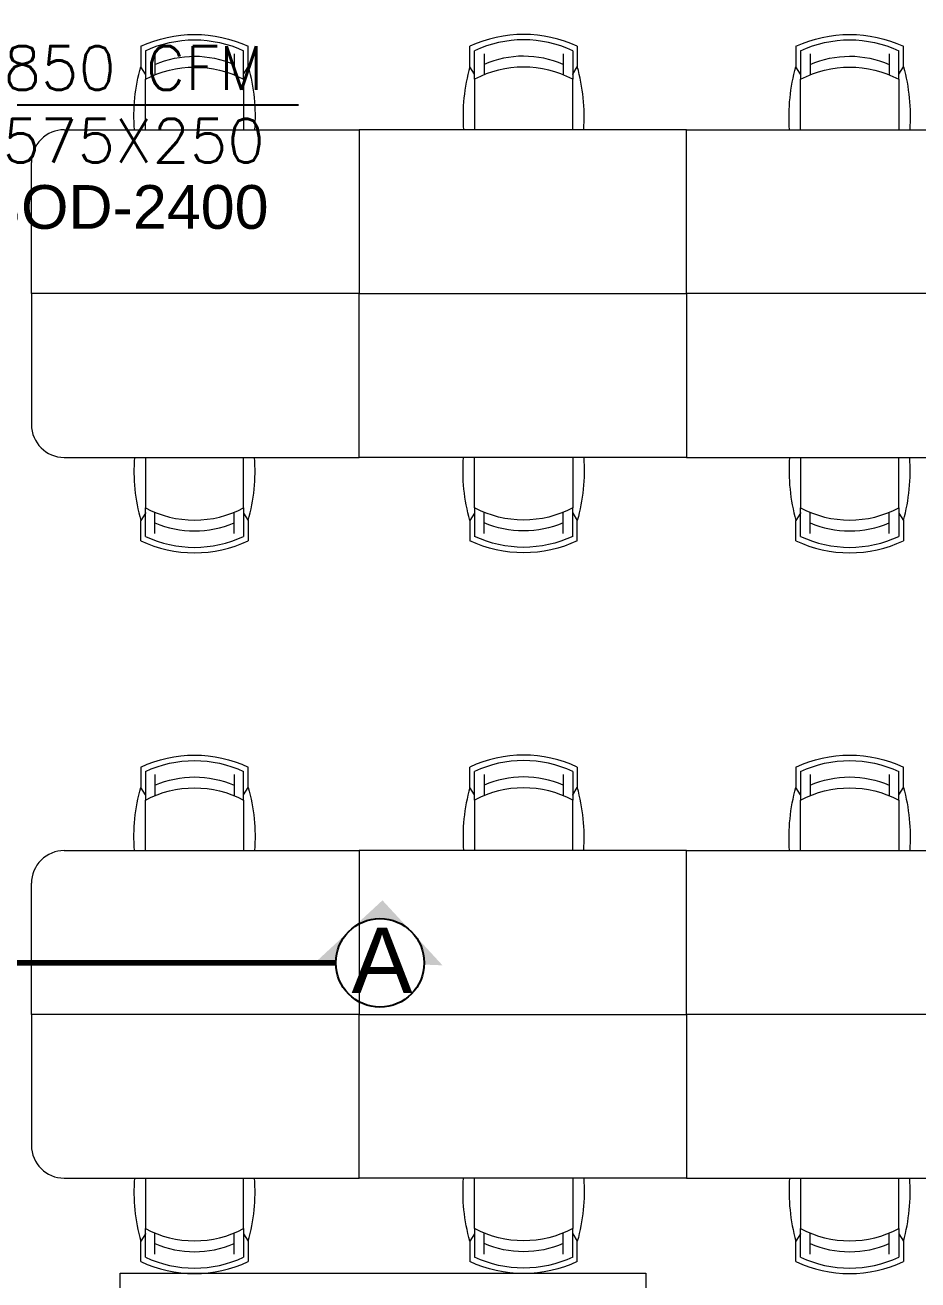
# Model space of a CAD drawing. Header units: millimetres. Extents: x -81374 to 485233, y -39075 to 157313.
# Drawn here: x 41455 to 45543, y -21579 to -15833 of the extents above; entities that cross this region are included whole.
import ezdxf
from ezdxf.enums import TextEntityAlignment as Align

# ---------------------------------------------------------------- set-up
doc = ezdxf.new("R2010")
doc.units = ezdxf.units.MM
doc.linetypes.add('baseJE-1236$0$HIDDEN', pattern=[0.375, 0.25, -0.125])
for name, color, linetype in [('ETA-AC-BWD', 13, 'Continuous'), ('ETA-AC-SLAB OPENING', 3, 'baseJE-1236$0$HIDDEN'), ('M-HVAC-ELEPTICAL DUCT', 6, 'Continuous'), ('M-HVAC-SUPPLY AIR DUCT', 4, 'Continuous'), ('M-HVAC-TEXT', 7, 'Continuous')]:
    doc.layers.add(name, color=color, linetype=linetype)
doc.layers.add('G-IMPT', color=8, linetype='Continuous', lineweight=5)
doc.layers.add('M-HVAC-ADP TAG', color=1, linetype='Continuous', lineweight=15)
doc.styles.add('COREWALL-KEY PLAN$0$str001', font='arial.ttf', dxfattribs={"width": 0.9, "height": 0.117188})
doc.styles.add('R', font='romans.shx')
doc.styles.add('ROMAND', font='romand__.ttf')
doc.styles.get("Standard").update_dxf_attribs({"font": 'arial.ttf'})
doc.dimstyles.new('Vayucon', dxfattribs={"dimtxt": 200, "dimasz": 150, "dimexe": 0, "dimexo": 0, "dimgap": 9e-05, "dimtad": 1, "dimdec": 0, "dimrnd": 5, "dimzin": 0, "dimdsep": 46, "dimtxsty": 'ROMAND', "dimcen": 90, "dimclre": 99, "dimclrt": 7, "dimadec": 0, "dimazin": 0, "dimtfac": 1, "dimtdec": 0, "dimtofl": 0, "dimtmove": 1, "dimatfit": 3, "dimfxl": 1, "dimtolj": 1, "dimtzin": 0, "dimarcsym": 0})

# ---------------------------------------------------------------- blocks, each defined once
blk = doc.blocks.new('floor plan 1')
at = {"layer": 'G-IMPT', "color": 8, "ltscale": 500}
for p, q in [((12694.5, -17673.7), (12694.5, -17580.6)), ((12715.7, -17731.6), (12715.7, -17600.9)), ((13165.4, -17600.9), (13165.4, -17731.6)), ((13186.5, -17580.6), (13186.5, -17673.7)), ((14187.5, -17580.6), (14187.5, -17673.7)), ((14208.7, -17600.9), (14208.7, -17731.6)), ((14658.4, -17731.6), (14658.4, -17600.9)), ((14679.5, -17673.7), (14679.5, -17580.6)), ((15694.5, -17673.7), (15694.5, -17580.6)), ((15715.7, -17731.6), (15715.7, -17600.9)), ((16165.4, -17600.9), (16165.4, -17731.6)), ((16186.5, -17580.6), (16186.5, -17673.7)), ((12715.7, -17707.9), (12694.5, -17673.7)), ((13165.4, -17707.9), (13186.5, -17673.7)), ((14208.7, -17707.9), (14187.5, -17673.7)), ((14658.4, -17707.9), (14679.5, -17673.7)), ((15715.7, -17707.9), (15694.5, -17673.7)), ((16165.4, -17707.9), (16186.5, -17673.7)), ((12715.7, -17709.7), (12715.7, -17707.9)), ((12715.7, -17731.6), (12715.7, -17962.7)), ((13165.4, -17709.7), (13165.4, -17707.9)), ((13165.4, -17962.7), (13165.4, -17731.6)), ((14208.7, -17709.7), (14208.7, -17707.9)), ((14208.7, -17962.7), (14208.7, -17731.6)), ((14658.4, -17709.7), (14658.4, -17707.9)), ((14658.4, -17731.6), (14658.4, -17962.7)), ((15715.7, -17709.7), (15715.7, -17707.9)), ((15715.7, -17731.6), (15715.7, -17962.7)), ((16165.4, -17709.7), (16165.4, -17707.9)), ((16165.4, -17962.7), (16165.4, -17731.6)), ((13687, -17962.7), (12187, -17962.7)), ((13687, -18712.7), (13687, -17962.7)), ((13687, -17962.7), (15187, -17962.7)), ((13687, -18712.7), (13687, -17962.7)), ((15187, -17962.7), (15187, -18712.7)), ((16537, -17962.7), (15187, -17962.7)), ((15187, -17962.7), (15187, -18712.7)), ((16687, -18712.7), (16687, -18112.7)), ((12187, -18712.7), (13687, -18712.7)), ((12187, -18712.7), (13687, -18712.7)), ((15187, -18712.7), (13687, -18712.7)), ((13687, -18712.7), (13687, -19462.7)), ((15187, -18712.7), (13687, -18712.7)), ((13687, -18712.7), (13687, -19462.7)), ((15187, -19462.7), (15187, -18712.7)), ((15187, -18712.7), (16687, -18712.7)), ((15187, -19462.7), (15187, -18712.7)), ((15187, -18712.7), (16687, -18712.7)), ((16687, -18712.7), (16687, -19312.7)), ((13687, -19462.7), (12187, -19462.7)), ((12715.7, -19693.8), (12715.7, -19462.7)), ((13165.4, -19462.7), (13165.4, -19693.8)), ((13687, -19462.7), (15187, -19462.7)), ((14208.7, -19462.7), (14208.7, -19693.8)), ((14658.4, -19693.8), (14658.4, -19462.7)), ((16537, -19462.7), (15187, -19462.7)), ((15715.7, -19693.8), (15715.7, -19462.7)), ((16165.4, -19462.7), (16165.4, -19693.8)), ((12715.7, -19693.8), (12715.7, -19824.6)), ((13165.4, -19824.6), (13165.4, -19693.8)), ((14208.7, -19824.6), (14208.7, -19693.8)), ((14658.4, -19693.8), (14658.4, -19824.6)), ((15715.7, -19693.8), (15715.7, -19824.6)), ((16165.4, -19824.6), (16165.4, -19693.8)), ((12715.7, -19717.5), (12694.5, -19751.7)), ((12694.5, -19751.7), (12694.5, -19844.8)), ((12715.7, -19715.8), (12715.7, -19717.5)), ((13165.4, -19715.8), (13165.4, -19717.5)), ((13165.4, -19717.5), (13186.5, -19751.7)), ((13186.5, -19844.8), (13186.5, -19751.7)), ((14208.7, -19717.5), (14187.5, -19751.7)), ((14187.5, -19844.8), (14187.5, -19751.7)), ((14208.7, -19715.8), (14208.7, -19717.5)), ((14658.4, -19715.8), (14658.4, -19717.5)), ((14658.4, -19717.5), (14679.5, -19751.7)), ((14679.5, -19751.7), (14679.5, -19844.8)), ((15715.7, -19717.5), (15694.5, -19751.7)), ((15694.5, -19751.7), (15694.5, -19844.8)), ((15715.7, -19715.8), (15715.7, -19717.5)), ((16165.4, -19715.8), (16165.4, -19717.5)), ((16165.4, -19717.5), (16186.5, -19751.7)), ((16186.5, -19844.8), (16186.5, -19751.7)), ((12694.5, -20973.7), (12694.5, -20880.6)), ((12715.7, -21031.6), (12715.7, -20900.9)), ((13165.4, -20900.9), (13165.4, -21031.6)), ((13186.5, -20880.6), (13186.5, -20973.7)), ((14187.5, -20880.6), (14187.5, -20973.7)), ((14208.7, -20900.9), (14208.7, -21031.6)), ((14658.4, -21031.6), (14658.4, -20900.9)), ((14679.5, -20973.7), (14679.5, -20880.6)), ((15694.5, -20973.7), (15694.5, -20880.6)), ((15715.7, -21031.6), (15715.7, -20900.9)), ((16165.4, -20900.9), (16165.4, -21031.6)), ((16186.5, -20880.6), (16186.5, -20973.7)), ((12715.7, -21007.9), (12694.5, -20973.7)), ((12715.7, -21009.7), (12715.7, -21007.9)), ((13165.4, -21007.9), (13186.5, -20973.7)), ((13165.4, -21009.7), (13165.4, -21007.9)), ((14208.7, -21007.9), (14187.5, -20973.7)), ((14208.7, -21009.7), (14208.7, -21007.9)), ((14658.4, -21007.9), (14679.5, -20973.7)), ((14658.4, -21009.7), (14658.4, -21007.9)), ((15715.7, -21007.9), (15694.5, -20973.7)), ((15715.7, -21009.7), (15715.7, -21007.9)), ((16165.4, -21007.9), (16186.5, -20973.7)), ((16165.4, -21009.7), (16165.4, -21007.9)), ((12715.7, -21031.6), (12715.7, -21262.7)), ((13165.4, -21262.7), (13165.4, -21031.6)), ((14208.7, -21262.7), (14208.7, -21031.6)), ((14658.4, -21031.6), (14658.4, -21262.7)), ((15715.7, -21031.6), (15715.7, -21262.7)), ((16165.4, -21262.7), (16165.4, -21031.6)), ((13687, -21262.7), (12187, -21262.7)), ((13687, -22012.7), (13687, -21262.7)), ((13687, -21262.7), (15187, -21262.7)), ((13687, -22012.7), (13687, -21262.7)), ((15187, -21262.7), (15187, -22012.7)), ((16537, -21262.7), (15187, -21262.7)), ((15187, -21262.7), (15187, -22012.7)), ((16687, -22012.7), (16687, -21412.7)), ((12187, -22012.7), (13687, -22012.7)), ((12187, -22012.7), (13687, -22012.7)), ((15187, -22012.7), (13687, -22012.7)), ((13687, -22012.7), (13687, -22762.7)), ((15187, -22012.7), (13687, -22012.7)), ((13687, -22012.7), (13687, -22762.7)), ((15187, -22762.7), (15187, -22012.7)), ((15187, -22012.7), (16687, -22012.7)), ((15187, -22762.7), (15187, -22012.7)), ((15187, -22012.7), (16687, -22012.7)), ((16687, -22012.7), (16687, -22612.7)), ((13687, -22762.7), (12187, -22762.7)), ((12715.7, -22993.8), (12715.7, -22762.7)), ((13165.4, -22762.7), (13165.4, -22993.8)), ((13687, -22762.7), (15187, -22762.7)), ((14208.7, -22762.7), (14208.7, -22993.8)), ((14658.4, -22993.8), (14658.4, -22762.7)), ((16537, -22762.7), (15187, -22762.7)), ((15715.7, -22993.8), (15715.7, -22762.7)), ((16165.4, -22762.7), (16165.4, -22993.8)), ((12715.7, -23017.5), (12694.5, -23051.7)), ((12715.7, -22993.8), (12715.7, -23124.6)), ((12715.7, -23015.8), (12715.7, -23017.5)), ((13165.4, -23124.6), (13165.4, -22993.8)), ((13165.4, -23015.8), (13165.4, -23017.5)), ((13165.4, -23017.5), (13186.5, -23051.7)), ((14208.7, -23017.5), (14187.5, -23051.7)), ((14208.7, -23124.6), (14208.7, -22993.8)), ((14208.7, -23015.8), (14208.7, -23017.5)), ((14658.4, -22993.8), (14658.4, -23124.6)), ((14658.4, -23015.8), (14658.4, -23017.5)), ((14658.4, -23017.5), (14679.5, -23051.7)), ((15715.7, -23017.5), (15694.5, -23051.7)), ((15715.7, -22993.8), (15715.7, -23124.6)), ((15715.7, -23015.8), (15715.7, -23017.5)), ((16165.4, -23124.6), (16165.4, -22993.8)), ((16165.4, -23015.8), (16165.4, -23017.5)), ((16165.4, -23017.5), (16186.5, -23051.7)), ((12694.5, -23051.7), (12694.5, -23144.8)), ((13186.5, -23144.8), (13186.5, -23051.7)), ((14187.5, -23144.8), (14187.5, -23051.7)), ((14679.5, -23051.7), (14679.5, -23144.8)), ((15694.5, -23051.7), (15694.5, -23144.8)), ((16186.5, -23144.8), (16186.5, -23051.7))]:
    blk.add_line(p, q, dxfattribs=at)
at = {"layer": 'G-IMPT', "color": 8, "ltscale": 500, "extrusion": (0, 0, -1)}
for p, q in [((12759.5, -17614.8), (12759.5, -17711.2)), ((13121.6, -17614.8), (13121.6, -17711.2)), ((14252.5, -17614.8), (14252.5, -17711.2)), ((14614.6, -17614.8), (14614.6, -17711.2)), ((15759.5, -17614.8), (15759.5, -17711.2)), ((16121.6, -17614.8), (16121.6, -17711.2)), ((12759.5, -19810.7), (12759.5, -19714.2)), ((13121.6, -19810.7), (13121.6, -19714.2)), ((14252.5, -19810.7), (14252.5, -19714.2)), ((14614.6, -19810.7), (14614.6, -19714.2)), ((15759.5, -19810.7), (15759.5, -19714.2)), ((16121.6, -19810.7), (16121.6, -19714.2)), ((12759.5, -20914.8), (12759.5, -21011.2)), ((13121.6, -20914.8), (13121.6, -21011.2)), ((14252.5, -20914.8), (14252.5, -21011.2)), ((14614.6, -20914.8), (14614.6, -21011.2)), ((15759.5, -20914.8), (15759.5, -21011.2)), ((16121.6, -20914.8), (16121.6, -21011.2)), ((12759.5, -23110.7), (12759.5, -23014.2)), ((13121.6, -23110.7), (13121.6, -23014.2)), ((14252.5, -23110.7), (14252.5, -23014.2)), ((14614.6, -23110.7), (14614.6, -23014.2)), ((15759.5, -23110.7), (15759.5, -23014.2)), ((16121.6, -23110.7), (16121.6, -23014.2))]:
    blk.add_line(p, q, dxfattribs=at)
at = {"layer": 'G-IMPT', "color": 8, "ltscale": 500}
for centre, radius, start, end in [((16537, -18112.7), 150, 0, 90), ((16537, -19312.7), 150, 270, 0), ((18060.5, -17690.2), 9598.5, 196.54068, 301.95899), ((16537, -21412.7), 150, 0, 90), ((16537, -22612.7), 150, 270, 0)]:
    blk.add_arc(centre, radius, start, end, dxfattribs=at)
for centre, major_axis, start_param, end_param in [((12940.5, -18106.7), (0, -580.8), 2.704257, 3.578932), ((15940.5, -18106.7), (0, -580.8), 2.704257, 3.578932), ((12940.5, -18081.8), (0, 530.9), -0.437348, 0.437328), ((15940.5, -18081.8), (0, 530.9), -0.437348, 0.437328), ((12940.5, -18081.8), (0, 455.9), -0.408385, 0.408365), ((15940.5, -18081.8), (0, 455.9), -0.408385, 0.408365), ((13501.7, -17901.1), (0, -838.5), 4.437818, 4.785935), ((12940.5, -18156.7), (0, -480.9), 2.65511, 3.628104), ((12379.4, -17901.1), (0, -838.5), 1.49727, 1.845387), ((16501.7, -17901.1), (0, -838.5), 4.437818, 4.785935), ((15940.5, -18156.7), (0, -480.9), 2.65511, 3.628104), ((15379.4, -17901.1), (0, -838.5), 1.49727, 1.845387), ((14994.7, -19524.3), (0, 838.5), 1.49727, 1.845387), ((13872.4, -19524.3), (0, 838.5), 4.437818, 4.785935), ((14433.5, -19268.7), (0, 480.9), 2.65511, 3.628104), ((14433.5, -19343.7), (0, -455.9), -0.408385, 0.408365), ((14433.5, -19318.7), (0, 580.8), 2.704257, 3.578932), ((14433.5, -19343.7), (0, -530.9), -0.437348, 0.437328), ((12940.5, -21406.7), (0, -580.8), 2.704257, 3.578932), ((12940.5, -21381.8), (0, 530.9), -0.437348, 0.437328), ((15940.5, -21406.7), (0, -580.8), 2.704257, 3.578932), ((15940.5, -21381.8), (0, 530.9), -0.437348, 0.437328), ((12940.5, -21456.7), (0, -480.9), 2.65511, 3.628104), ((12940.5, -21381.8), (0, 455.9), -0.408385, 0.408365), ((15940.5, -21456.7), (0, -480.9), 2.65511, 3.628104), ((15940.5, -21381.8), (0, 455.9), -0.408385, 0.408365), ((13501.7, -21201.1), (0, -838.5), 4.437818, 4.785935), ((12379.4, -21201.1), (0, -838.5), 1.49727, 1.845387), ((16501.7, -21201.1), (0, -838.5), 4.437818, 4.785935), ((15379.4, -21201.1), (0, -838.5), 1.49727, 1.845387), ((14994.7, -22824.3), (0, 838.5), 1.49727, 1.845387), ((13872.4, -22824.3), (0, 838.5), 4.437818, 4.785935), ((14433.5, -22568.7), (0, 480.9), 2.65511, 3.628104), ((14433.5, -22643.7), (0, -455.9), -0.408385, 0.408365), ((14433.5, -22618.7), (0, 580.8), 2.704257, 3.578932), ((14433.5, -22643.7), (0, -530.9), -0.437348, 0.437328)]:
    blk.add_ellipse(centre, major_axis=major_axis, ratio=1, start_param=start_param, end_param=end_param, dxfattribs=at)
at = {"layer": 'G-IMPT', "color": 8, "ltscale": 500, "extrusion": (0, 0, -1)}
for centre, major_axis, start_param, end_param in [((14433.5, -18106.7), (0, -580.8), 2.704257, 3.578932), ((14433.5, -18081.8), (0, 530.9), -0.437348, 0.437328), ((14433.5, -18081.8), (0, 455.9), -0.408385, 0.408365), ((14994.7, -17901.1), (0, -838.5), 1.49727, 1.845387), ((14433.5, -18156.7), (0, -480.9), 2.65511, 3.628104), ((13872.4, -17901.1), (0, -838.5), 4.437818, 4.785935), ((13501.7, -19524.3), (0, 838.5), 4.437818, 4.785935), ((12379.4, -19524.3), (0, 838.5), 1.49727, 1.845387), ((16501.7, -19524.3), (0, 838.5), 4.437818, 4.785935), ((15379.4, -19524.3), (0, 838.5), 1.49727, 1.845387), ((12940.5, -19268.7), (0, 480.9), 2.65511, 3.628104), ((15940.5, -19268.7), (0, 480.9), 2.65511, 3.628104), ((12940.5, -19343.7), (0, -455.9), -0.408385, 0.408365), ((15940.5, -19343.7), (0, -455.9), -0.408385, 0.408365), ((12940.5, -19318.7), (0, 580.8), 2.704257, 3.578932), ((12940.5, -19343.7), (0, -530.9), -0.437348, 0.437328), ((15940.5, -19318.7), (0, 580.8), 2.704257, 3.578932), ((15940.5, -19343.7), (0, -530.9), -0.437348, 0.437328), ((14433.5, -21406.7), (0, -580.8), 2.704257, 3.578932), ((14433.5, -21381.8), (0, 530.9), -0.437348, 0.437328), ((14433.5, -21456.7), (0, -480.9), 2.65511, 3.628104), ((14433.5, -21381.8), (0, 455.9), -0.408385, 0.408365), ((14994.7, -21201.1), (0, -838.5), 1.49727, 1.845387), ((13872.4, -21201.1), (0, -838.5), 4.437818, 4.785935), ((13501.7, -22824.3), (0, 838.5), 4.437818, 4.785935), ((12379.4, -22824.3), (0, 838.5), 1.49727, 1.845387), ((16501.7, -22824.3), (0, 838.5), 4.437818, 4.785935), ((15379.4, -22824.3), (0, 838.5), 1.49727, 1.845387), ((12940.5, -22568.7), (0, 480.9), 2.65511, 3.628104), ((15940.5, -22568.7), (0, 480.9), 2.65511, 3.628104), ((12940.5, -22643.7), (0, -455.9), -0.408385, 0.408365), ((15940.5, -22643.7), (0, -455.9), -0.408385, 0.408365), ((12940.5, -22618.7), (0, 580.8), 2.704257, 3.578932), ((12940.5, -22643.7), (0, -530.9), -0.437348, 0.437328), ((15940.5, -22618.7), (0, 580.8), 2.704257, 3.578932), ((15940.5, -22643.7), (0, -530.9), -0.437348, 0.437328)]:
    blk.add_ellipse(centre, major_axis=major_axis, ratio=1, start_param=start_param, end_param=end_param, dxfattribs=at)
at = {"layer": 'G-IMPT', "color": 8, "ltscale": 500}
for rotation, p in [(359.99915, (39680.6, -4989.6, 0)), (359.99915, (35886.7, -10139.3, 0)), (270.00085, (28873.3, -20643.5, 0)), (359.99915, (11975.3, -26935.4, 0)), (359.99915, (15267.6, -26935.4, 0)), (359.99915, (26686.3, -26987.7, 0)), (270.00085, (15861.1, -28615, 0)), (89.99915, (23697.8, -33300.6, 0)), (89.99915, (23597.9, -35337.7, 0)), (89.99915, (23597.9, -37388.3, 0)), (359.99915, (13750.4, -37781.5, 0)), (89.99915, (23697.8, -40746.8, 0)), (89.99915, (23597.8, -44302.5, 0)), (89.99915, (23597.8, -46399.1, 0)), (89.99915, (23697.8, -48339.8, 0)), (89.99915, (23697.8, -54280, 0)), (359.99915, (27418.1, -55702.4, 0)), (89.99915, (9671.9, -65856.5, 0)), (359.99915, (4684.1, -67403.4, 0)), (359.99915, (8737.2, -67403.4, 0))]:
    blk.add_attdef('PARTITIONTYPE', text='', height=200, rotation=rotation, dxfattribs=at).set_placement(p, align=Align.MIDDLE_CENTER)

msp = doc.modelspace()

# ---------------------------------------------------------------- hatches: boundary and pattern name
at = {"layer": 'ETA-AC-BWD'}
msp.add_hatch(color=7, dxfattribs=at).paths.add_polyline_path([(43087.7, -19924.6, 0.414229), (42877.4, -20119), (42793.4, -20115.7), (43091, -19840.7), (43366, -20138.3), (43282.1, -20134.9, 0.414229)])

# ---------------------------------------------------------------- linework, layer by layer
at = {"layer": 'ETA-AC-BWD', "color": 7}
msp.add_circle((43079.7, -20126.9, -11), 202.5, dxfattribs=at)
at = {"layer": 'ETA-AC-SLAB OPENING', "color": 7, "ltscale": 8, "const_width": 25}
msp.add_lwpolyline([(42877.2, -20126.9), (30044, -20126.9)], dxfattribs=at)
at = {"layer": 'M-HVAC-ADP TAG', "color": 0}
msp.add_lwpolyline([(41890.3, -21547.2), (44296.5, -21547.2), (44296.5, -22971.6), (41890.3, -22971.6)], close=True, dxfattribs=at)

# ---------------------------------------------------------------- block references
at = {"linetype": 'Continuous', "rotation": 180}
msp.add_blockref('floor plan 1', (58170.8, -39075.4), dxfattribs=at)

# ---------------------------------------------------------------- texts
at = {"layer": 'ETA-AC-BWD', "color": 7, "style": 'COREWALL-KEY PLAN$0$str001'}
msp.add_attdef('A', text='', height=300, dxfattribs=at).set_placement((43088.8, -20115.2, -11), align=Align.MIDDLE_CENTER)
at = {"layer": 'M-HVAC-ELEPTICAL DUCT', "insert": (41249.6, -16566, 1198.1), "char_height": 200, "attachment_point": 1}
msp.add_mtext('BOD-2400', dxfattribs=at)
at = {"layer": 'M-HVAC-TEXT', "color": 7, "insert": (41951.9, -15929.4, 0), "char_height": 200, "width": 13359.771, "attachment_point": 2, "style": 'R'}
msp.add_mtext('850 CFM\\P575X250', dxfattribs=at)

# ---------------------------------------------------------------- leaders
at = {"layer": 'M-HVAC-SUPPLY AIR DUCT', "color": 0, "linetype": 'Continuous'}
msp.add_leader([(41018.2, -16199, 0), (42706, -16199, 0)], dimstyle='Vayucon', dxfattribs=at)

doc.saveas('drawing.dxf')
